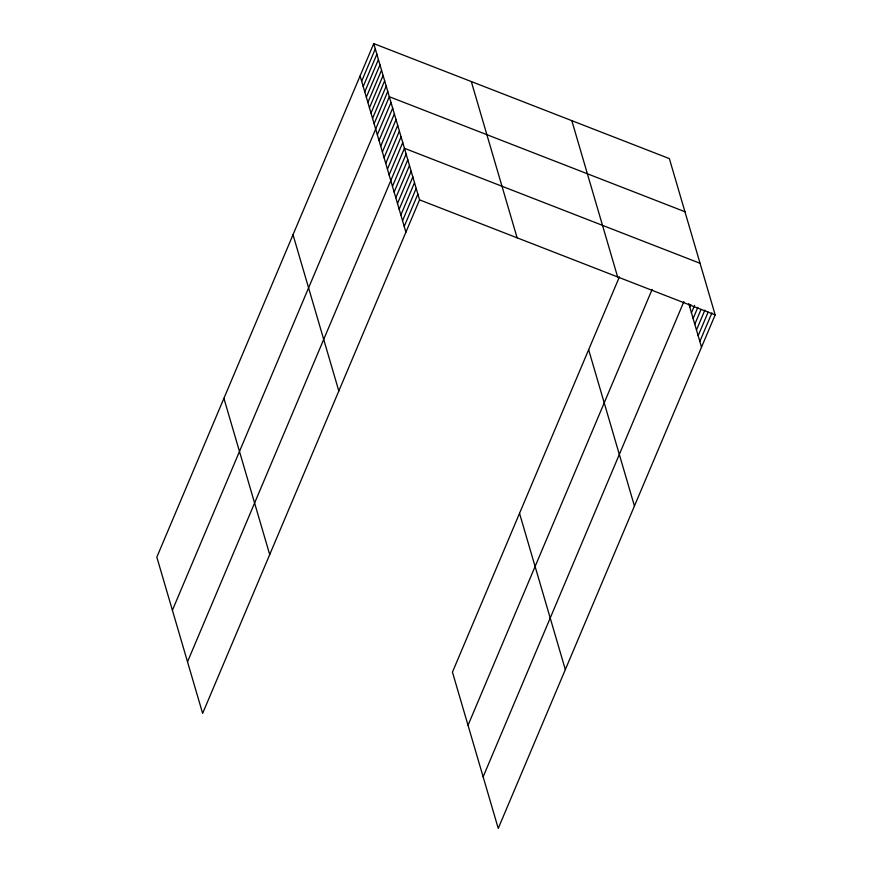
<?xml version="1.0" encoding="UTF-8"?>
<svg xmlns="http://www.w3.org/2000/svg" width="872" height="872" viewBox="0 0 872 872"><rect width="100%" height="100%" fill="white"/><g stroke="black" fill="none" stroke-linecap="round" stroke-linejoin="round"><path stroke-width="1.31" d="M373.75 43.6L156.829 557.132L202.631 713.394L419.552 199.862L373.75 43.6L669.369 158.606L715.171 314.868L498.25 828.4L452.448 672.138L619.403 276.893M361.651 81.238L375.309 48.908M363.21 86.546L376.868 54.228M364.769 91.865L378.426 59.536M366.327 97.174L379.985 64.855M367.886 102.482L381.544 70.163M369.445 107.801L383.091 75.472M371.003 113.109L384.65 80.791M372.562 118.429L386.209 86.099M374.11 123.737L387.768 91.418M172.394 610.269L389.326 96.727L684.945 211.733M377.347 134.779L391.005 102.46M379.026 140.512L392.683 108.183M380.704 146.234L394.362 113.916M382.383 151.968L396.041 119.649M384.072 157.701L397.719 125.372M385.751 163.424L399.398 131.105M387.43 169.157L401.076 136.839M389.108 174.891L402.755 142.561M187.513 661.826L404.434 148.295L700.063 263.3M392.465 186.346L406.123 154.017M394.144 192.08L407.802 159.75M395.823 197.802L409.48 165.484M397.501 203.536L411.159 171.206M399.18 209.258L412.838 176.94M400.858 214.992L414.516 182.673M402.537 220.725L416.195 188.396M404.216 226.448L417.873 194.129M468.024 725.275L652.125 289.428M483.132 776.832L683.888 301.592M689.763 307.086L690.82 304.59M691.442 312.808L694.592 305.353M693.12 318.542L697.851 307.347M694.799 324.264L701.099 309.353M696.477 329.998L704.881 310.105M698.156 335.731L708.14 312.111M699.845 341.453L711.923 312.863M419.552 199.862L715.171 314.868M688.76 303.641L701.524 347.187M571.814 120.652L617.616 276.915M588.644 349.727L634.434 505.989M471.305 81.554L517.107 237.805M519.527 513.346L565.328 669.598M360.103 75.919L405.894 232.181M293.014 234.721L338.816 390.983M223.908 398.341L269.71 554.592"/></g></svg>
